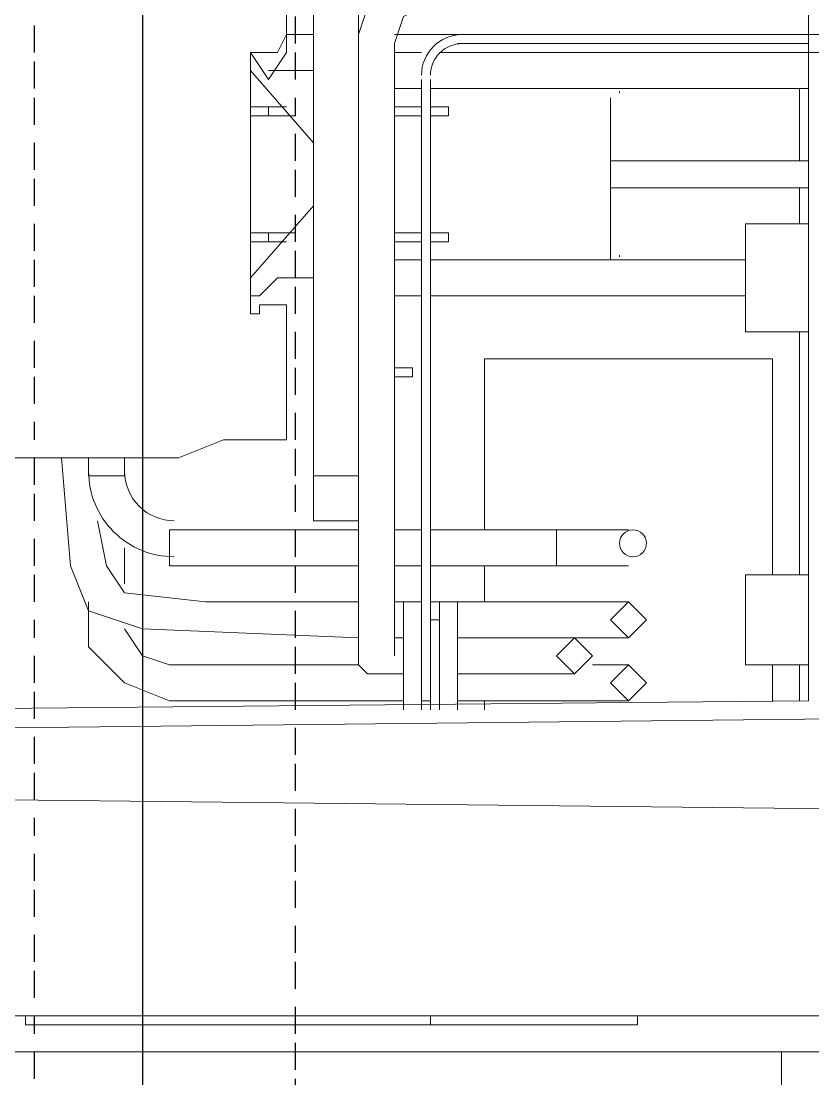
# Model space of a CAD drawing. Header units: millimetres. Extents: x 42 to 552, y 43 to 535.
# Drawn here: x 474.9331 to 475.0458, y 496.2602 to 496.4105 of the extents above; entities that cross this region are included whole.
import ezdxf

# ---------------------------------------------------------------- set-up
doc = ezdxf.new("R2010")
doc.units = ezdxf.units.MM
doc.header["$LTSCALE"] = 0.75
doc.header["$MEASUREMENT"] = 0
for name, color, linetype in [('PDF_0', 7, 'Continuous'), ('PDF_POSTE', 7, 'Continuous'), ('PENA_05', 5, 'Continuous')]:
    doc.layers.add(name, color=color, linetype=linetype)

msp = doc.modelspace()

# ---------------------------------------------------------------- linework, layer by layer
at = {"layer": 'PDF_0', "lineweight": 18}
for points in [[(475.0489530135915, 496.4086226657665), (475.0451139376069, 496.4086226657665), (475.0451139376069, 496.7183081285278)], [(475.0220794816992, 496.5199558693211), (475.0220794816992, 496.4482931176079), (475.0220794816992, 496.4303774296794), (475.0207997897041, 496.4214195857152), (475.0169607137195, 496.4188602017256), (475.0131216377349, 496.4188602017256), (474.9952059498064, 496.4188602017256), (474.9862481058422, 496.4163008177358), (474.9824090298575, 496.4124617417511), (474.981129337863, 496.4086226657665), (474.981129337863, 496.3369599140532), (474.981129337863, 496.3280020700889), (474.981129337863, 496.3216036101145), (474.981129337863, 496.3190442261249), (474.9824090298575, 496.3177645341299), (474.9836887218526, 496.3177645341299), (474.9875277978372, 496.3177645341299)], [(474.9862481058422, 496.3203239181197), (474.9862481058422, 496.3228833021095), (474.9862481058422, 496.3292817620837), (474.9862481058422, 496.3446380660224), (474.9862481058422, 496.3740709819048), (474.9862481058422, 496.4035038977869), (474.9862481058422, 496.4073429737715), (474.9875277978372, 496.4111820497563), (474.9900871818268, 496.4124617417511), (474.9939262578114, 496.4137414337459), (475.0092825617503, 496.4137414337459), (475.0169607137195, 496.4137414337459), (475.0233591736937, 496.4163008177358), (475.0271982496783, 496.4226992777102), (475.0271982496783, 496.4303774296794), (475.0271982496783, 496.4610900375566), (475.0271982496783, 496.5199558693211)], [(474.981129337863, 496.4086226657665), (474.981129337863, 496.4316571216744), (474.9747308778883, 496.4316571216744), (474.9747308778883, 496.3459177580172), (474.981129337863, 496.3459177580172)], [(474.9657730339241, 496.4060632817767), (474.9683324179141, 496.4022242057921), (474.9708918019037, 496.4060632817767), (474.9708918019037, 496.4086226657665), (474.9747308778883, 496.4086226657665)], [(474.981129337863, 496.4086226657665), (474.981129337863, 496.4086226657665)], [(474.9862481058422, 496.4086226657665), (475.0451139376069, 496.4086226657665)], [(475.0476733215964, 496.2691362383244), (474.9069072021598, 496.2691362383244), (474.9069072021598, 496.264017470345), (474.8697961343082, 496.264017470345), (474.8697961343082, 496.2665768543346), (474.9043478181698, 496.2665768543346), (474.9043478181698, 496.2704159303192), (474.8992290501906, 496.2704159303192), (474.8992290501906, 496.2716956223143), (474.9094665861494, 496.2716956223143), (474.9094665861494, 496.3011285381964), (474.9171447381186, 496.3024082301914), (474.9171447381186, 496.3075269981708), (474.9094665861494, 496.3075269981708), (474.9094665861494, 496.3126457661505), (475.0451139376069, 496.3139254581453), (475.0451139376069, 496.4060632817767), (475.0489530135915, 496.4060632817767)], [(474.9862481058422, 496.4060632817767), (474.9900871818268, 496.4060632817767)], [(474.9926465658168, 496.4060632817767), (475.0451139376069, 496.4060632817767)], [(474.9657730339241, 496.4035038977869), (474.9747308778883, 496.3932663618278)], [(474.9657730339241, 496.4035038977869), (474.9657730339241, 496.4035038977869)], [(474.9696121099087, 496.4035038977869), (474.9747308778883, 496.4035038977869), (474.9696121099087, 496.4035038977869), (474.9683324179141, 496.4035038977869)], [(474.9862481058422, 496.4009445137971), (474.9900871818268, 496.4009445137971)], [(474.9913668738218, 496.4009445137971), (475.0451139376069, 496.4009445137971)], [(475.0169607137195, 496.3766303658944), (475.0169607137195, 496.3996648218023)], [(474.9683324179141, 496.3983851298075), (474.9683324179141, 496.3971054378125)], [(474.9862481058422, 496.3983851298075), (474.9900871818268, 496.3983851298075)], [(474.9913668738218, 496.3983851298075), (474.9939262578114, 496.3983851298075), (474.9939262578114, 496.3971054378125), (474.9913668738218, 496.3971054378125)], [(474.9900871818268, 496.3971054378125), (474.9862481058422, 496.3971054378125)], [(475.0451139376069, 496.3868679018536), (475.0438342456118, 496.3868679018536), (475.0169607137195, 496.3868679018536), (475.0169607137195, 496.390706977838), (475.0438342456118, 496.390706977838), (475.0451139376069, 496.390706977838)], [(474.9747308778883, 496.3843085178638), (474.9657730339241, 496.3740709819048)], [(475.0451139376069, 496.381749133874), (475.0361560936426, 496.381749133874), (475.0361560936426, 496.3663928299353), (475.0451139376069, 496.3663928299353)], [(474.9683324179141, 496.3804694418792), (474.9683324179141, 496.3791897498842)], [(474.9862481058422, 496.3804694418792), (474.9900871818268, 496.3804694418792)], [(474.9913668738218, 496.3804694418792), (474.9939262578114, 496.3804694418792), (474.9939262578114, 496.3791897498842), (474.9913668738218, 496.3791897498842)], [(474.9900871818268, 496.3791897498842), (474.9862481058422, 496.3791897498842)], [(474.9862481058422, 496.3766303658944), (474.9900871818268, 496.3766303658944)], [(474.9913668738218, 496.3766303658944), (475.0361560936426, 496.3766303658944)], [(474.9657730339241, 496.3715115979149), (474.9670527259191, 496.3715115979149), (474.9696121099087, 496.3740709819048), (474.9747308778883, 496.3740709819048), (474.9696121099087, 496.3740709819048)], [(474.9657730339241, 496.3740709819048), (474.9657730339241, 496.3740709819048)], [(474.9862481058422, 496.3715115979149), (474.9900871818268, 496.3715115979149)], [(474.9913668738218, 496.3715115979149), (475.0361560936426, 496.3715115979149)], [(474.999045025791, 496.3625537539507), (474.999045025791, 496.338239606048), (474.999045025791, 496.3625537539507), (475.0399951696272, 496.3625537539507), (475.0399951696272, 496.3318411460735)], [(474.9862481058422, 496.3612740619559), (474.9888074898322, 496.3612740619559), (474.9888074898322, 496.3599943699609), (474.9862481058422, 496.3599943699609)], [(474.9388995020317, 496.348477142007), (474.9401791940263, 496.3331208380686), (474.9427385780164, 496.3267223780941), (474.9504167299856, 496.3241629941043), (474.981129337863, 496.3228833021095)], [(474.9427385780164, 496.348477142007), (474.9427385780164, 496.3459177580172)], [(474.947857345996, 496.3459177580172), (474.947857345996, 496.348477142007)], [(474.9747308778883, 496.3459177580172), (474.9747308778883, 496.3395192980428), (474.981129337863, 496.3395192980428)], [(474.981129337863, 496.3280020700889), (474.9593745739498, 496.3280020700889), (474.947857345996, 496.3292817620837), (474.945297962006, 496.3331208380686), (474.9440182700114, 496.3395192980428)], [(474.981129337863, 496.338239606048), (474.9542558059702, 496.338239606048)], [(474.9900871818268, 496.338239606048), (474.9862481058422, 496.338239606048)], [(475.0195200977091, 496.338239606048), (475.0092825617503, 496.338239606048), (474.9913668738218, 496.338239606048)], [(474.947857345996, 496.3305614540787), (474.947857345996, 496.3318411460735), (474.947857345996, 496.3344005300634), (474.947857345996, 496.3356802220582)], [(474.9542558059702, 496.3331208380686), (474.981129337863, 496.3331208380686)], [(474.9862481058422, 496.3331208380686), (474.9900871818268, 496.3331208380686)], [(474.9913668738218, 496.3331208380686), (475.0092825617503, 496.3331208380686), (475.0195200977091, 496.3331208380686)], [(475.0451139376069, 496.3318411460735), (475.0361560936426, 496.3318411460735), (475.0361560936426, 496.3190442261249), (475.0451139376069, 496.3190442261249)], [(474.9427385780164, 496.3280020700889), (474.9427385780164, 496.3216036101145), (474.947857345996, 496.3164848421351), (474.9542558059702, 496.3139254581453), (474.9606542659444, 496.3139254581453), (474.9875277978372, 496.3139254581453)], [(474.9875277978372, 496.3126457661505), (474.9875277978372, 496.3280020700889), (474.9900871818268, 496.3280020700889), (474.9862481058422, 496.3280020700889)], [(475.0195200977091, 496.3280020700889), (475.0182404057141, 496.3280020700889), (475.0156810217245, 496.3280020700889), (475.0080028697553, 496.3280020700889), (474.9913668738218, 496.3280020700889)], [(474.9952059498064, 496.3126457661505), (474.9952059498064, 496.3280020700889), (474.9926465658168, 496.3280020700889), (474.9926465658168, 496.3126457661505)], [(474.9926465658168, 496.3254426860993), (474.9913668738218, 496.3254426860993)], [(474.981129337863, 496.3190442261249), (474.9632136499345, 496.3190442261249), (474.9542558059702, 496.3190442261249), (474.9504167299856, 496.3203239181197), (474.947857345996, 496.3241629941043)], [(475.0118419457399, 496.3228833021095), (475.0105622537449, 496.3228833021095), (475.0054434857652, 496.3228833021095), (474.9952059498064, 496.3228833021095), (475.0105622537449, 496.3228833021095), (475.0169607137195, 496.3228833021095), (475.0195200977091, 496.3228833021095)], [(474.999045025791, 496.3228833021095), (474.999045025791, 496.3228833021095)], [(474.999045025791, 496.3228833021095), (474.999045025791, 496.3228833021095)], [(475.0195200977091, 496.3190442261249), (475.0182404057141, 496.3190442261249), (475.0144013297295, 496.3190442261249)], [(475.0399951696272, 496.3190442261249), (475.0399951696272, 496.3139254581453)], [(474.9952059498064, 496.3177645341299), (475.0054434857652, 496.3177645341299), (475.0105622537449, 496.3177645341299), (475.0118419457399, 496.3177645341299)], [(474.9900871818268, 496.3126457661505), (474.9900871818268, 496.3139254581453), (474.9913668738218, 496.3139254581453), (474.9913668738218, 496.3126457661505)], [(474.9952059498064, 496.3139254581453), (475.0105622537449, 496.3139254581453), (475.0169607137195, 496.3139254581453), (475.0195200977091, 496.3139254581453)], [(475.0489530135915, 496.3113660741554), (474.9312213500625, 496.3100863821606), (474.9312213500625, 496.2998488462016), (475.0489530135915, 496.2985691542066)], [(474.9337807340521, 496.2691362383244), (474.9337807340521, 496.2678565463294), (474.9913668738218, 496.2678565463294)], [(474.9913668738218, 496.2691362383244), (474.9913668738218, 496.2678565463294), (475.0207997897041, 496.2678565463294), (475.0207997897041, 496.2691362383244)], [(475.0476733215964, 496.264017470345), (474.9069072021598, 496.264017470345)], [(474.9094665861494, 496.264017470345), (475.0412748616222, 496.264017470345), (475.0412748616222, 496.2512205503962)]]:
    msp.add_lwpolyline(points, dxfattribs=at)
for points in [[(474.9696121099087, 496.4060632817767), (474.9708918019037, 496.4086226657665), (474.9708918019037, 496.4226992777102), (474.9619339579394, 496.4226992777102), (474.9555354979652, 496.423978969705), (474.9286619660725, 496.423978969705), (474.9286619660725, 496.4086226657665), (474.9069072021598, 496.4086226657665), (474.9069072021598, 496.3638334459457), (474.9286619660725, 496.3638334459457), (474.9286619660725, 496.348477142007), (474.9555354979652, 496.348477142007), (474.9619339579394, 496.3510365259968), (474.9708918019037, 496.3510365259968), (474.9708918019037, 496.3702319059201), (474.9670527259191, 496.3702319059201), (474.9670527259191, 496.3689522139251), (474.9657730339241, 496.3689522139251), (474.9657730339241, 496.4060632817767)], [(474.9708918019037, 496.3983851298075), (474.9696121099087, 496.3983851298075), (474.9683324179141, 496.3983851298075), (474.9657730339241, 496.3983851298075)], [(474.9657730339241, 496.3971054378125), (474.9683324179141, 496.3971054378125), (474.9696121099087, 496.3971054378125), (474.9708918019037, 496.3971054378125), (474.9721714938987, 496.3971054378125)], [(474.9721714938987, 496.3804694418792), (474.9708918019037, 496.3804694418792), (474.9696121099087, 496.3804694418792), (474.9683324179141, 496.3804694418792), (474.9657730339241, 496.3804694418792)], [(474.9657730339241, 496.3791897498842), (474.9683324179141, 496.3791897498842), (474.9696121099087, 496.3791897498842), (474.9708918019037, 496.3791897498842)], [(474.999045025791, 496.3331208380686), (474.999045025791, 496.3280020700889)], [(475.0195200977091, 496.3228833021095), (475.0169607137195, 496.3254426860993), (475.0195200977091, 496.3280020700889), (475.0220794816992, 496.3254426860993)], [(474.9875277978372, 496.3228833021095), (474.9862481058422, 496.3228833021095)], [(475.0118419457399, 496.3177645341299), (475.0092825617503, 496.3203239181197), (475.0118419457399, 496.3228833021095), (475.0144013297295, 496.3203239181197)], [(475.0195200977091, 496.3139254581453), (475.0169607137195, 496.3164848421351), (475.0195200977091, 496.3190442261249), (475.0220794816992, 496.3164848421351)], [(474.999045025791, 496.3139254581453), (474.999045025791, 496.3126457661505)]]:
    msp.add_lwpolyline(points, close=True, dxfattribs=at)
at = {"layer": 'PDF_0', "color": 5, "lineweight": 18}
for points in [[(474.9958457958037, 496.4086226657665, 0.4141666666058447), (474.9900871818268, 496.4028640517896, -0.4141666666058447)], [(474.9958457958037, 496.4073429737715, 0.4142142857745866), (474.9913668738218, 496.4028640517896, -0.4142142857745866)]]:
    msp.add_lwpolyline(points, format="xyb", close=True, dxfattribs=at)
for points in [[(474.9952059498064, 496.4060632817767), (475.0451139376069, 496.4060632817767), (475.0451139376069, 496.4086226657665), (474.9952059498064, 496.4086226657665)], [(474.9952059498064, 496.4073429737715), (475.0451139376069, 496.4073429737715), (474.9952059498064, 496.4073429737715)]]:
    msp.add_lwpolyline(points, dxfattribs=at)
for points in [[(474.9900871818268, 496.3139254581453), (474.9900871818268, 496.4022242057921)], [(474.9913668738218, 496.3139254581453), (474.9913668738218, 496.4022242057921)]]:
    msp.add_lwpolyline(points, close=True, dxfattribs=at)
at = {"layer": 'PDF_0', "color": 8, "lineweight": 18, "true_color": 0x808080}
for points in [[(475.0438342456118, 496.390706977838), (475.0438342456118, 496.4009445137971)], [(475.0438342456118, 496.381749133874), (475.0438342456118, 496.3868679018536)], [(475.0438342456118, 496.3318411460735), (475.0438342456118, 496.3663928299353)], [(474.9427385780164, 496.3459177580172), (474.947857345996, 496.3459177580172)], [(474.9542558059702, 496.3331208380686), (474.9542558059702, 496.338239606048)], [(475.0092825617503, 496.3331208380686), (475.0092825617503, 496.338239606048)], [(475.0438342456118, 496.3139254581453), (475.0438342456118, 496.3190442261249)]]:
    msp.add_lwpolyline(points, dxfattribs=at)
at = {"layer": 'PDF_0', "lineweight": 18}
msp.add_circle((475.0201606438268, 496.3363193679364), 0.001920238239221879, dxfattribs=at)
for centre, radius, start, end in [((475.0148452819531, 496.4003057818119), 0.003395123869674286, 359.985519232134, 3.854101461743765), ((475.0152496430064, 496.3772623467188), 0.002990773050147614, 355.5618007569093, 0.1506773442517964), ((474.9548951688566, 496.3465571209036), 0.01215659085003537, 179.9977230275294, 270.0022769719496), ((474.9548949411801, 496.3465568932271), 0.007037595220085911, 179.994213203612, 270.0057867966485)]:
    msp.add_arc(centre, radius, start, end, dxfattribs=at)
at = {"layer": 'PDF_POSTE', "lineweight": 25}
for points in [[(474.9721715110568, 496.4073429973538), (474.9721715110568, 496.4111820733536)], [(474.9350604430565, 496.4060633053538), (474.9350604430565, 496.4099023813538)], [(474.9721715110568, 496.4022242293537), (474.9721715110568, 496.4060633053538)], [(474.9350604430565, 496.4009445373537), (474.9350604430565, 496.4047836133537)], [(474.9350604430565, 496.3958257693538), (474.9350604430565, 496.3996648453536)], [(474.9721715110568, 496.3971054613538), (474.9721715110568, 496.3996648453536)], [(474.9350604430565, 496.3894273093539), (474.9350604430565, 496.3932663853537)], [(474.9721715110568, 496.3907070013537), (474.9721715110568, 496.3945460773538)], [(474.9721715110568, 496.3855882333538), (474.9721715110568, 496.3894273093539)], [(474.9350604430565, 496.3843085413538), (474.9350604430565, 496.3881476173539)], [(474.9721715110568, 496.3791897733537), (474.9721715110568, 496.3830288493538)], [(474.9350604430565, 496.3779100813539), (474.9350604430565, 496.3817491573537)], [(474.9350604430565, 496.3727913133538), (474.9350604430565, 496.3766303893539)], [(474.9721715110568, 496.3740710053538), (474.9721715110568, 496.3779100813539)], [(474.9721715110568, 496.3689522373537), (474.9721715110568, 496.3727913133538)], [(474.9350604430565, 496.3676725453537), (474.9350604430565, 496.3715116213538)], [(474.9721715110568, 496.3625537773538), (474.9721715110568, 496.3663928533537)], [(474.9350604430565, 496.3612740853538), (474.9350604430565, 496.3651131613539)], [(474.9721715110568, 496.3574350093537), (474.9721715110568, 496.3612740853538)], [(474.9350604430565, 496.3561553173537), (474.9350604430565, 496.3599943933538)], [(474.9721715110568, 496.3510365493538), (474.9721715110568, 496.3548756253539)], [(474.9350604430565, 496.3510365493538), (474.9350604430565, 496.3535959333539)], [(474.9721715110568, 496.3459177813537), (474.9721715110568, 496.3497568573538)], [(474.9350604430565, 496.3446380893537), (474.9350604430565, 496.3484771653538)], [(474.9721715110568, 496.3407990133538), (474.9721715110568, 496.3446380893537)], [(474.9350604430565, 496.3395193213538), (474.9350604430565, 496.3433583973537)], [(474.9721715110568, 496.3344005533537), (474.9721715110568, 496.3382396293538)], [(474.9350604430565, 496.3331208613537), (474.9350604430565, 496.3369599373538)], [(474.9721715110568, 496.3292817853538), (474.9721715110568, 496.3331208613537)], [(474.9350604430565, 496.3280020933538), (474.9350604430565, 496.3318411693537)], [(474.9350604430565, 496.3228833253537), (474.9350604430565, 496.3254427093538)], [(474.9721715110568, 496.3228833253537), (474.9721715110568, 496.3267224013538)], [(474.9721715110568, 496.3177645573538), (474.9721715110568, 496.3216036333537)], [(474.9350604430565, 496.3164848653538), (474.9350604430565, 496.3203239413539)], [(474.9721715110568, 496.3126457893537), (474.9721715110568, 496.3164848653538)], [(474.9350604430565, 496.3113660973537), (474.9350604430565, 496.3152051733538)], [(474.9721715110568, 496.3062473293538), (474.9721715110568, 496.3100864053539)], [(474.9350604430565, 496.3049676373538), (474.9350604430565, 496.3088067133539)], [(474.9721715110568, 496.3011285613537), (474.9721715110568, 496.3049676373538)], [(474.9350604430565, 496.2998488693537), (474.9350604430565, 496.3036879453538)], [(474.9721715110568, 496.2947301013538), (474.9721715110568, 496.2985691773537)], [(474.9350604430565, 496.2947301013538), (474.9350604430565, 496.2972894853536)], [(474.9721715110568, 496.2896113333537), (474.9721715110568, 496.2934504093538)], [(474.9350604430565, 496.2883316413537), (474.9350604430565, 496.2921707173538)], [(474.9721715110568, 496.2844925653538), (474.9721715110568, 496.2883316413537)], [(474.9350604430565, 496.2832128733538), (474.9350604430565, 496.2870519493537)], [(474.9721715110568, 496.2780941053537), (474.9721715110568, 496.2819331813538)], [(474.9350604430565, 496.2768144133537), (474.9350604430565, 496.2806534893538)], [(474.9721715110568, 496.2729753373538), (474.9721715110568, 496.2768144133537)], [(474.9350604430565, 496.2716956453538), (474.9350604430565, 496.2755347213537)], [(474.9721715110568, 496.2665768773537), (474.9721715110568, 496.2704159533538)], [(474.9350604430565, 496.2665768773537), (474.9350604430565, 496.2691362613538)], [(474.9721715110568, 496.2614581093538), (474.9721715110568, 496.2652971853537)], [(474.9350604430565, 496.2601784173538), (474.9350604430565, 496.2640174933537)], [(474.9721715110568, 496.2563393413537), (474.9721715110568, 496.2601784173538)]]:
    msp.add_lwpolyline(points, dxfattribs=at)
at = {"layer": 'PENA_05', "linetype": 'Continuous'}
msp.add_line((474.9504496348495, 495.5115585973537), (474.9504496348495, 498.1115585973536), dxfattribs=at)

doc.saveas('drawing.dxf')
